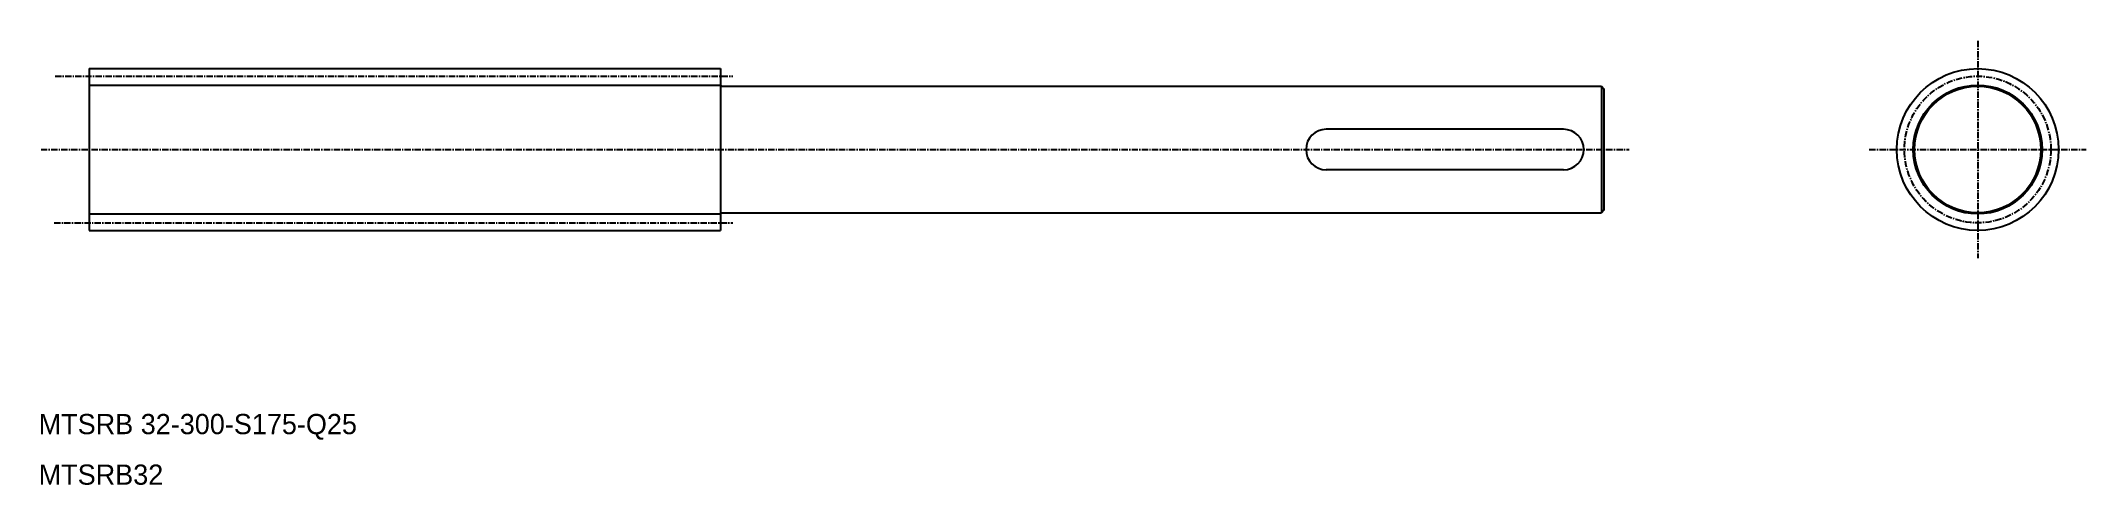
# Model space of a CAD drawing. Extents: x 10 to 415, y 10 to 98.
import ezdxf

# ---------------------------------------------------------------- set-up
doc = ezdxf.new("R2010")
doc.units = 0
doc.linetypes.add('CENTER', pattern=[2, 1.25, -0.25, 0.25, -0.25])
doc.layers.get('0').update_dxf_attribs({"linetype": 'CONTINUOUS'})
doc.layers.add('CENTER', color=1, linetype='CENTER')

msp = doc.modelspace()

# ---------------------------------------------------------------- linework, layer by layer
at = {"color": 7, "linetype": 'CONTINUOUS'}
for p, q in [((20, 92.29), (145, 92.29)), ((20, 92.29), (20, 60.29)), ((145, 92.29), (145, 60.29)), ((145.3, 88.79), (319.5, 88.79)), ((319.5, 88.79), (319.5, 63.79)), ((319.5, 88.79), (320, 88.29)), ((320, 88.29), (320, 64.29)), ((20, 84.29), (20, 84.29)), ((312, 80.29), (265, 80.29)), ((312, 72.29), (265, 72.29)), ((145.3, 63.79), (319.5, 63.79)), ((320, 64.29), (319.5, 63.79)), ((20, 60.29), (145, 60.29))]:
    msp.add_line(p, q, dxfattribs=at)
at = {"color": 3, "linetype": 'CONTINUOUS'}
for p, q in [((20, 89.04), (145, 89.04)), ((20, 63.54), (145, 63.54))]:
    msp.add_line(p, q, dxfattribs=at)
at = {"color": 7, "linetype": 'CONTINUOUS'}
for radius in [16, 12.5]:
    msp.add_circle((394.01, 76.29), radius, dxfattribs=at)
at = {"color": 3, "linetype": 'CONTINUOUS'}
msp.add_circle((394.01, 76.29), 12.75, dxfattribs=at)
at = {"color": 7, "linetype": 'CONTINUOUS'}
for centre, radius, start, end in [((145.3, 89.09), 0.3, 180, 270), ((265, 76.29), 4, 90, 270), ((312, 76.29), 4, 270, 90), ((145.3, 63.49), 0.3, 90, 180)]:
    msp.add_arc(centre, radius, start, end, dxfattribs=at)
at = {"layer": 'CENTER', "color": 1, "linetype": 'CENTER'}
for p, q in [((394.01, 97.76), (394.01, 54.82)), ((13.24, 90.79), (147.5, 90.79)), ((10.46, 76.29), (325, 76.29)), ((372.54, 76.29), (415.48, 76.29)), ((13.07, 61.79), (147.5, 61.79))]:
    msp.add_line(p, q, dxfattribs=at)
msp.add_circle((394.01, 76.29), 14.5, dxfattribs=at)

# ---------------------------------------------------------------- texts
at = {"color": 7, "linetype": 'CONTINUOUS'}
for s, p in [('MTSRB 32-300-S175-Q25', (10, 20)), ('MTSRB32', (10, 10))]:
    msp.add_text(s, height=4, dxfattribs=at).set_placement(p)

doc.saveas('drawing.dxf')
